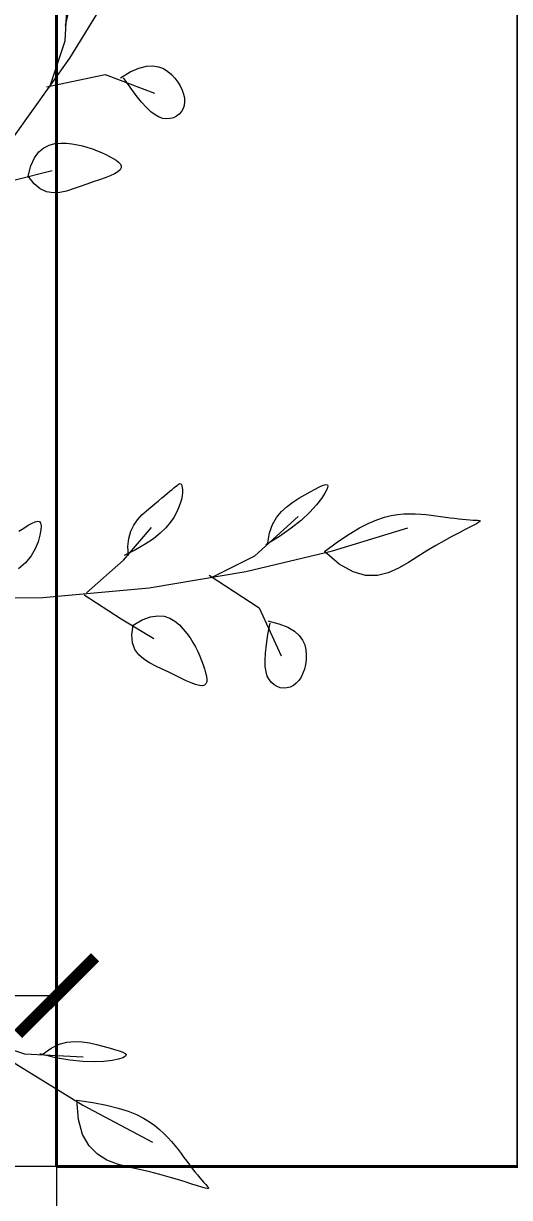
# Model space of a CAD drawing. Header units: centimetres. Extents: x -26724 to 60145, y -23645 to 6771.
# Drawn here: x -19217.2 to -19185.6, y 998.9 to 1075.3 of the extents above; entities that cross this region are included whole.
import ezdxf

# ---------------------------------------------------------------- set-up
doc = ezdxf.new("R2010")
doc.units = ezdxf.units.CM
for name, pattern in [('AUSGEZOGEN', [0]), ('DALEKOVOD_VN', [5, 2.5, -2.5]), ('PUNKT2_S9', [0.35, 0.15, -0.1, 0, -0.1])]:
    doc.linetypes.add(name, pattern=pattern)
doc.layers.add('3.IZGLED 2', color=7, linetype='Continuous', lineweight=9, true_color=0x4a4a4a)
for name, color, linetype, lineweight in [('4.KOTE', 88, 'Continuous', 15), ('Moebel', 252, 'PUNKT2_S9', 13), ('namjestaj', 150, 'Continuous', 5), ('zid', 7, 'Continuous', 40)]:
    doc.layers.add(name, color=color, linetype=linetype, lineweight=lineweight)
doc.styles.get("Standard").update_dxf_attribs({"font": 'calibri.ttf'})
doc.dimstyles.new('ja 1 50', dxfattribs={"dimtxt": 10, "dimasz": 5, "dimexe": 5, "dimexo": 5, "dimgap": 1, "dimtad": 1, "dimdec": 0, "dimtxsty": 'Standard', "dimblk": 'ARCHTICK', "dimcen": 2.5, "dimclrd": 256, "dimclrt": 7, "dimadec": 0, "dimazin": 0, "dimtfac": 1, "dimtdec": 0, "dimtix": 1, "dimtmove": 1, "dimatfit": 3, "dimldrblk": 'ARCHTICK', "dimfxl": 10, "dimfxlon": 1, "dimlwd": 0, "dimlwe": 9, "dimarcsym": 0})

# ---------------------------------------------------------------- blocks, each defined once
blk = doc.blocks.new('ggggt')
at = {"layer": 'Moebel', "color": 91, "linetype": 'AUSGEZOGEN', "lineweight": 18, "transparency": 33554687}
for p, q in [((1601.284, 2024.223, 13.5), (1601.485, 2028.021, 13.5)), ((1601.589, 2023.089, 13.5), (1604.616, 2028.018, 13.5)), ((1601.535, 2026.233, 13.5), (1601.284, 2025.222, 13.5)), ((1600.283, 2021.224, 13.5), (1601.284, 2024.223, 13.5)), ((1597.891, 2017.891, 13.5), (1601.589, 2023.089, 13.5)), ((1600.083, 2021.224, 13.5), (1603.888, 2022.024, 13.5)), ((1603.888, 2022.024, 13.5), (1607.092, 2020.824, 13.5)), ((1604.889, 2021.824, 13.5), (1605.524, 2022.201, 13.5)), ((1605.524, 2022.201, 13.5), (1606.081, 2022.445, 13.5)), ((1606.081, 2022.445, 13.5), (1606.569, 2022.572, 13.5)), ((1606.569, 2022.572, 13.5), (1606.994, 2022.599, 13.5)), ((1606.994, 2022.599, 13.5), (1607.363, 2022.54, 13.5)), ((1607.363, 2022.54, 13.5), (1607.684, 2022.414, 13.5)), ((1607.684, 2022.414, 13.5), (1607.964, 2022.237, 13.5)), ((1607.964, 2022.237, 13.5), (1608.21, 2022.024, 13.5)), ((1608.21, 2022.024, 13.5), (1608.428, 2021.79, 13.5)), ((1605.517, 2021.2, 13.5), (1605.089, 2021.824, 13.5)), ((1605.903, 2020.672, 13.5), (1605.517, 2021.2, 13.5)), ((1608.428, 2021.79, 13.5), (1608.617, 2021.543, 13.5)), ((1608.617, 2021.543, 13.5), (1608.775, 2021.286, 13.5)), ((1608.775, 2021.286, 13.5), (1608.9, 2021.024, 13.5)), ((1606.253, 2020.235, 13.5), (1605.903, 2020.672, 13.5)), ((1608.9, 2021.024, 13.5), (1608.99, 2020.763, 13.5)), ((1608.99, 2020.763, 13.5), (1609.043, 2020.506, 13.5)), ((1609.043, 2020.506, 13.5), (1609.056, 2020.258, 13.5)), ((1606.572, 2019.881, 13.5), (1606.253, 2020.235, 13.5)), ((1606.865, 2019.605, 13.5), (1606.572, 2019.881, 13.5)), ((1608.956, 2019.81, 13.5), (1608.846, 2019.618, 13.5)), ((1609.027, 2020.025, 13.5), (1608.956, 2019.81, 13.5)), ((1609.056, 2020.258, 13.5), (1609.027, 2020.025, 13.5)), ((1607.138, 2019.399, 13.5), (1606.865, 2019.605, 13.5)), ((1607.395, 2019.258, 13.5), (1607.138, 2019.399, 13.5)), ((1607.642, 2019.175, 13.5), (1607.395, 2019.258, 13.5)), ((1607.883, 2019.144, 13.5), (1607.642, 2019.175, 13.5)), ((1608.114, 2019.16, 13.5), (1607.883, 2019.144, 13.5)), ((1608.331, 2019.22, 13.5), (1608.114, 2019.16, 13.5)), ((1608.529, 2019.319, 13.5), (1608.331, 2019.22, 13.5)), ((1608.702, 2019.453, 13.5), (1608.529, 2019.319, 13.5)), ((1608.846, 2019.618, 13.5), (1608.702, 2019.453, 13.5)), ((1599.906, 2017.268, 13.5), (1600.254, 2017.441, 13.5)), ((1600.254, 2017.441, 13.5), (1600.62, 2017.535, 13.5)), ((1600.62, 2017.535, 13.5), (1600.995, 2017.569, 13.5)), ((1600.995, 2017.569, 13.5), (1601.368, 2017.559, 13.5)), ((1601.368, 2017.559, 13.5), (1601.731, 2017.522, 13.5)), ((1601.731, 2017.522, 13.5), (1602.084, 2017.463, 13.5)), ((1602.084, 2017.463, 13.5), (1602.424, 2017.386, 13.5)), ((1602.424, 2017.386, 13.5), (1602.751, 2017.293, 13.5)), ((1599.063, 2016.095, 13.5), (1599.3, 2016.613, 13.5)), ((1599.3, 2016.613, 13.5), (1599.585, 2016.998, 13.5)), ((1599.585, 2016.998, 13.5), (1599.906, 2017.268, 13.5)), ((1602.751, 2017.293, 13.5), (1603.065, 2017.187, 13.5)), ((1603.065, 2017.187, 13.5), (1603.365, 2017.072, 13.5)), ((1603.365, 2017.072, 13.5), (1603.65, 2016.951, 13.5)), ((1603.65, 2016.951, 13.5), (1603.921, 2016.826, 13.5)), ((1603.921, 2016.826, 13.5), (1604.175, 2016.701, 13.5)), ((1604.175, 2016.701, 13.5), (1604.405, 2016.576, 13.5)), ((1604.405, 2016.576, 13.5), (1604.604, 2016.451, 13.5)), ((1598.881, 2015.427, 13.5), (1599.063, 2016.095, 13.5)), ((1604.604, 2016.451, 13.5), (1604.764, 2016.327, 13.5)), ((1604.855, 2015.827, 13.5), (1604.705, 2015.702, 13.5)), ((1604.764, 2016.327, 13.5), (1604.877, 2016.202, 13.5)), ((1604.93, 2015.952, 13.5), (1604.855, 2015.827, 13.5)), ((1604.877, 2016.202, 13.5), (1604.935, 2016.077, 13.5)), ((1604.935, 2016.077, 13.5), (1604.93, 2015.952, 13.5)), ((1598.046, 2015.177, 13.5), (1600.449, 2015.776, 13.5)), ((1599.266, 2014.921, 13.5), (1598.881, 2015.427, 13.5)), ((1598.881, 2015.427, 13.5), (1598.881, 2015.427, 13.5)), ((1603.11, 2015.042, 13.5), (1602.687, 2014.896, 13.5)), ((1603.51, 2015.182, 13.5), (1603.11, 2015.042, 13.5)), ((1603.879, 2015.317, 13.5), (1603.51, 2015.182, 13.5)), ((1604.208, 2015.448, 13.5), (1603.879, 2015.317, 13.5)), ((1604.486, 2015.576, 13.5), (1604.208, 2015.448, 13.5)), ((1604.705, 2015.702, 13.5), (1604.486, 2015.576, 13.5)), ((1599.666, 2014.587, 13.5), (1599.266, 2014.921, 13.5)), ((1600.08, 2014.398, 13.5), (1599.666, 2014.587, 13.5)), ((1600.504, 2014.33, 13.5), (1600.08, 2014.398, 13.5)), ((1600.936, 2014.355, 13.5), (1600.504, 2014.33, 13.5)), ((1601.374, 2014.45, 13.5), (1600.936, 2014.355, 13.5)), ((1601.813, 2014.588, 13.5), (1601.374, 2014.45, 13.5)), ((1602.252, 2014.744, 13.5), (1601.813, 2014.588, 13.5)), ((1602.687, 2014.896, 13.5), (1602.252, 2014.744, 13.5)), ((1608.36, 1995.125, 13.5), (1608.467, 1995.216, 13.5)), ((1608.467, 1995.216, 13.5), (1608.56, 1995.292, 13.5)), ((1608.56, 1995.292, 13.5), (1608.64, 1995.352, 13.5)), ((1608.64, 1995.352, 13.5), (1608.707, 1995.39, 13.5)), ((1608.707, 1995.39, 13.5), (1608.764, 1995.403, 13.5)), ((1608.764, 1995.403, 13.5), (1608.81, 1995.389, 13.5)), ((1608.81, 1995.389, 13.5), (1608.848, 1995.345, 13.5)), ((1608.848, 1995.345, 13.5), (1608.878, 1995.266, 13.5)), ((1608.878, 1995.266, 13.5), (1608.901, 1995.15, 13.5)), ((1617.551, 1995.053, 13.5), (1617.831, 1995.199, 13.5)), ((1617.831, 1995.199, 13.5), (1618.061, 1995.301, 13.5)), ((1618.061, 1995.301, 13.5), (1618.233, 1995.348, 13.5)), ((1618.233, 1995.348, 13.5), (1618.339, 1995.33, 13.5)), ((1618.371, 1995.236, 13.5), (1618.322, 1995.057, 13.5)), ((1618.339, 1995.33, 13.5), (1618.371, 1995.236, 13.5)), ((1607.352, 1994.293, 13.5), (1607.569, 1994.472, 13.5)), ((1607.569, 1994.472, 13.5), (1607.765, 1994.633, 13.5)), ((1607.765, 1994.633, 13.5), (1607.94, 1994.777, 13.5)), ((1607.94, 1994.777, 13.5), (1608.097, 1994.906, 13.5)), ((1608.097, 1994.906, 13.5), (1608.237, 1995.022, 13.5)), ((1608.237, 1995.022, 13.5), (1608.36, 1995.125, 13.5)), ((1608.888, 1994.605, 13.5), (1608.842, 1994.367, 13.5)), ((1608.91, 1994.817, 13.5), (1608.888, 1994.605, 13.5)), ((1608.901, 1995.15, 13.5), (1608.913, 1995, 13.5)), ((1608.913, 1995, 13.5), (1608.91, 1994.817, 13.5)), ((1616.099, 1994.204, 13.5), (1616.49, 1994.449, 13.5)), ((1616.49, 1994.449, 13.5), (1616.872, 1994.669, 13.5)), ((1616.872, 1994.669, 13.5), (1617.229, 1994.873, 13.5)), ((1617.229, 1994.873, 13.5), (1617.551, 1995.053, 13.5)), ((1617.952, 1994.434, 13.5), (1617.621, 1994.014, 13.5)), ((1618.184, 1994.786, 13.5), (1617.952, 1994.434, 13.5)), ((1618.322, 1995.057, 13.5), (1618.184, 1994.786, 13.5)), ((1606.568, 1993.634, 13.5), (1606.852, 1993.876, 13.5)), ((1606.852, 1993.876, 13.5), (1607.113, 1994.095, 13.5)), ((1607.113, 1994.095, 13.5), (1607.352, 1994.293, 13.5)), ((1608.666, 1993.822, 13.5), (1608.526, 1993.521, 13.5)), ((1608.77, 1994.105, 13.5), (1608.666, 1993.822, 13.5)), ((1608.842, 1994.367, 13.5), (1608.77, 1994.105, 13.5)), ((1615.352, 1993.592, 13.5), (1615.714, 1993.922, 13.5)), ((1615.714, 1993.922, 13.5), (1616.099, 1994.204, 13.5)), ((1617.621, 1994.014, 13.5), (1617.187, 1993.542, 13.5)), ((1599.134, 1992.832, 13.5), (1599.338, 1992.923, 13.5)), ((1599.338, 1992.923, 13.5), (1599.499, 1992.96, 13.5)), ((1599.499, 1992.96, 13.5), (1599.616, 1992.934, 13.5)), ((1599.616, 1992.934, 13.5), (1599.691, 1992.836, 13.5)), ((1605.753, 1992.704, 13.5), (1606.001, 1993.055, 13.5)), ((1606.001, 1993.055, 13.5), (1606.279, 1993.363, 13.5)), ((1606.279, 1993.363, 13.5), (1606.568, 1993.634, 13.5)), ((1608.346, 1993.204, 13.5), (1608.115, 1992.874, 13.5)), ((1608.526, 1993.521, 13.5), (1608.346, 1993.204, 13.5)), ((1613.621, 1990.711, 13.5), (1616.449, 1993.255, 13.5)), ((1614.765, 1992.741, 13.5), (1615.03, 1993.202, 13.5)), ((1615.03, 1993.202, 13.5), (1615.352, 1993.592, 13.5)), ((1616.645, 1993.031, 13.5), (1615.991, 1992.498, 13.5)), ((1617.187, 1993.542, 13.5), (1616.645, 1993.031, 13.5)), ((1621.024, 1992.827, 13.5), (1621.56, 1993.054, 13.5)), ((1621.56, 1993.054, 13.5), (1622.046, 1993.215, 13.5)), ((1622.046, 1993.215, 13.5), (1622.492, 1993.323, 13.5)), ((1622.492, 1993.323, 13.5), (1622.909, 1993.391, 13.5)), ((1622.909, 1993.391, 13.5), (1623.307, 1993.431, 13.5)), ((1623.307, 1993.431, 13.5), (1623.689, 1993.448, 13.5)), ((1623.689, 1993.448, 13.5), (1624.056, 1993.446, 13.5)), ((1624.056, 1993.446, 13.5), (1624.41, 1993.428, 13.5)), ((1624.41, 1993.428, 13.5), (1624.751, 1993.398, 13.5)), ((1624.751, 1993.398, 13.5), (1625.081, 1993.359, 13.5)), ((1625.081, 1993.359, 13.5), (1625.402, 1993.316, 13.5)), ((1625.402, 1993.316, 13.5), (1625.715, 1993.271, 13.5)), ((1625.715, 1993.271, 13.5), (1626.021, 1993.227, 13.5)), ((1626.021, 1993.227, 13.5), (1626.318, 1993.187, 13.5)), ((1626.318, 1993.187, 13.5), (1626.604, 1993.15, 13.5)), ((1626.604, 1993.15, 13.5), (1626.877, 1993.116, 13.5)), ((1626.877, 1993.116, 13.5), (1627.134, 1993.087, 13.5)), ((1627.134, 1993.087, 13.5), (1627.374, 1993.064, 13.5)), ((1627.374, 1993.064, 13.5), (1627.593, 1993.045, 13.5)), ((1627.593, 1993.045, 13.5), (1627.791, 1993.033, 13.5)), ((1627.791, 1993.033, 13.5), (1627.963, 1993.026, 13.5)), ((1627.963, 1993.026, 13.5), (1628.104, 1993.021, 13.5)), ((1628.218, 1992.91, 13.5), (1628.1, 1992.833, 13.5)), ((1628.104, 1993.021, 13.5), (1628.207, 1993.012, 13.5)), ((1628.207, 1993.012, 13.5), (1628.265, 1992.994, 13.5)), ((1628.271, 1992.962, 13.5), (1628.218, 1992.91, 13.5)), ((1628.265, 1992.994, 13.5), (1628.271, 1992.962, 13.5)), ((1598.274, 1992.306, 13.5), (1598.6, 1992.516, 13.5)), ((1598.6, 1992.516, 13.5), (1598.888, 1992.693, 13.5)), ((1598.888, 1992.693, 13.5), (1599.134, 1992.832, 13.5)), ((1599.708, 1992.397, 13.5), (1599.649, 1992.045, 13.5)), ((1599.691, 1992.836, 13.5), (1599.721, 1992.66, 13.5)), ((1599.721, 1992.66, 13.5), (1599.708, 1992.397, 13.5)), ((1605.073, 1990.424, 13.5), (1606.911, 1992.544, 13.5)), ((1605.418, 1991.842, 13.5), (1605.553, 1992.302, 13.5)), ((1605.553, 1992.302, 13.5), (1605.753, 1992.704, 13.5)), ((1607.466, 1992.181, 13.5), (1607.027, 1991.822, 13.5)), ((1607.826, 1992.532, 13.5), (1607.466, 1992.181, 13.5)), ((1608.115, 1992.874, 13.5), (1607.826, 1992.532, 13.5)), ((1614.47, 1991.559, 13.5), (1614.572, 1992.197, 13.5)), ((1614.572, 1992.197, 13.5), (1614.765, 1992.741, 13.5)), ((1615.991, 1992.498, 13.5), (1615.221, 1991.955, 13.5)), ((1618.661, 1991.039, 13.5), (1623.577, 1992.526, 13.5)), ((1618.999, 1991.615, 13.5), (1619.754, 1992.12, 13.5)), ((1619.754, 1992.12, 13.5), (1620.425, 1992.52, 13.5)), ((1620.425, 1992.52, 13.5), (1621.024, 1992.827, 13.5)), ((1626.898, 1992.2, 13.5), (1626.44, 1991.957, 13.5)), ((1627.301, 1992.409, 13.5), (1626.898, 1992.2, 13.5)), ((1627.641, 1992.585, 13.5), (1627.301, 1992.409, 13.5)), ((1627.909, 1992.726, 13.5), (1627.641, 1992.585, 13.5)), ((1628.1, 1992.833, 13.5), (1627.909, 1992.726, 13.5)), ((1599.533, 1991.626, 13.5), (1599.347, 1991.169, 13.5)), ((1599.649, 1992.045, 13.5), (1599.533, 1991.626, 13.5)), ((1605.366, 1991.316, 13.5), (1605.418, 1991.842, 13.5)), ((1606.498, 1991.457, 13.5), (1605.87, 1991.088, 13.5)), ((1607.027, 1991.822, 13.5), (1606.498, 1991.457, 13.5)), ((1615.221, 1991.955, 13.5), (1614.328, 1991.418, 13.5)), ((1618.148, 1990.99, 13.5), (1618.999, 1991.615, 13.5)), ((1625.392, 1991.374, 13.5), (1624.817, 1991.035, 13.5)), ((1625.935, 1991.681, 13.5), (1625.392, 1991.374, 13.5)), ((1626.44, 1991.957, 13.5), (1625.935, 1991.681, 13.5)), ((1599.079, 1990.703, 13.5), (1598.716, 1990.255, 13.5)), ((1599.347, 1991.169, 13.5), (1599.079, 1990.703, 13.5)), ((1605.87, 1991.088, 13.5), (1605.133, 1990.718, 13.5)), ((1605.416, 1990.718, 13.5), (1605.366, 1991.316, 13.5)), ((1610.793, 1989.298, 13.5), (1613.621, 1990.711, 13.5)), ((1613.035, 1989.694, 13.5), (1618.661, 1991.039, 13.5)), ((1619.116, 1990.162, 13.5), (1618.148, 1990.99, 13.5)), ((1618.148, 1990.99, 13.5), (1618.148, 1990.99, 13.5)), ((1624.22, 1990.666, 13.5), (1623.606, 1990.276, 13.5)), ((1624.817, 1991.035, 13.5), (1624.22, 1990.666, 13.5)), ((1598.716, 1990.255, 13.5), (1598.245, 1989.855, 13.5)), ((1602.67, 1988.304, 13.5), (1605.073, 1990.424, 13.5)), ((1620.005, 1989.66, 13.5), (1619.116, 1990.162, 13.5)), ((1622.969, 1989.906, 13.5), (1622.299, 1989.609, 13.5)), ((1623.606, 1990.276, 13.5), (1622.969, 1989.906, 13.5)), ((1606.745, 1988.633, 13.5), (1613.035, 1989.694, 13.5)), ((1610.652, 1989.44, 13.5), (1613.907, 1987.315, 13.5)), ((1620.826, 1989.435, 13.5), (1620.005, 1989.66, 13.5)), ((1621.588, 1989.435, 13.5), (1620.826, 1989.435, 13.5)), ((1622.299, 1989.609, 13.5), (1621.588, 1989.435, 13.5)), ((1599.839, 1988, 13.5), (1606.745, 1988.633, 13.5)), ((1592.364, 1987.935, 13.5), (1599.839, 1988, 13.5)), ((1602.529, 1988.162, 13.5), (1604.935, 1986.604, 13.5)), ((1606.838, 1986.733, 13.5), (1607.311, 1986.804, 13.5)), ((1607.311, 1986.804, 13.5), (1607.729, 1986.768, 13.5)), ((1607.729, 1986.768, 13.5), (1608.097, 1986.644, 13.5)), ((1613.907, 1987.315, 13.5), (1615.325, 1984.201, 13.5)), ((1604.935, 1986.604, 13.5), (1607.058, 1985.329, 13.5)), ((1605.617, 1985.561, 13.5), (1605.703, 1986.19, 13.5)), ((1605.703, 1986.19, 13.5), (1606.304, 1986.535, 13.5)), ((1605.703, 1986.19, 13.5), (1605.703, 1986.19, 13.5)), ((1606.304, 1986.535, 13.5), (1606.838, 1986.733, 13.5)), ((1608.097, 1986.644, 13.5), (1608.423, 1986.452, 13.5)), ((1608.423, 1986.452, 13.5), (1608.712, 1986.211, 13.5)), ((1608.712, 1986.211, 13.5), (1608.969, 1985.94, 13.5)), ((1614.474, 1986.466, 13.5), (1615.19, 1986.284, 13.5)), ((1614.477, 1985.58, 13.5), (1614.616, 1986.324, 13.5)), ((1615.19, 1986.284, 13.5), (1615.757, 1986.062, 13.5)), ((1615.757, 1986.062, 13.5), (1616.191, 1985.807, 13.5)), ((1605.664, 1985.041, 13.5), (1605.617, 1985.561, 13.5)), ((1608.969, 1985.94, 13.5), (1609.2, 1985.657, 13.5)), ((1609.2, 1985.657, 13.5), (1609.407, 1985.366, 13.5)), ((1609.407, 1985.366, 13.5), (1609.593, 1985.071, 13.5)), ((1614.377, 1984.934, 13.5), (1614.477, 1985.58, 13.5)), ((1616.191, 1985.807, 13.5), (1616.51, 1985.525, 13.5)), ((1616.51, 1985.525, 13.5), (1616.73, 1985.223, 13.5)), ((1605.823, 1984.615, 13.5), (1605.664, 1985.041, 13.5)), ((1606.074, 1984.267, 13.5), (1605.823, 1984.615, 13.5)), ((1609.593, 1985.071, 13.5), (1609.758, 1984.774, 13.5)), ((1609.758, 1984.774, 13.5), (1609.905, 1984.477, 13.5)), ((1609.905, 1984.477, 13.5), (1610.036, 1984.183, 13.5)), ((1614.315, 1984.377, 13.5), (1614.377, 1984.934, 13.5)), ((1616.73, 1985.223, 13.5), (1616.868, 1984.907, 13.5)), ((1616.868, 1984.907, 13.5), (1616.94, 1984.583, 13.5)), ((1616.94, 1984.583, 13.5), (1616.963, 1984.259, 13.5)), ((1606.398, 1983.98, 13.5), (1606.074, 1984.267, 13.5)), ((1606.774, 1983.737, 13.5), (1606.398, 1983.98, 13.5)), ((1607.183, 1983.524, 13.5), (1606.774, 1983.737, 13.5)), ((1610.036, 1984.183, 13.5), (1610.152, 1983.896, 13.5)), ((1610.152, 1983.896, 13.5), (1610.256, 1983.616, 13.5)), ((1614.29, 1983.902, 13.5), (1614.315, 1984.377, 13.5)), ((1614.302, 1983.499, 13.5), (1614.29, 1983.902, 13.5)), ((1616.952, 1983.94, 13.5), (1616.911, 1983.631, 13.5)), ((1616.963, 1984.259, 13.5), (1616.952, 1983.94, 13.5)), ((1607.603, 1983.324, 13.5), (1607.183, 1983.524, 13.5)), ((1608.019, 1983.124, 13.5), (1607.603, 1983.324, 13.5)), ((1608.42, 1982.928, 13.5), (1608.019, 1983.124, 13.5)), ((1610.256, 1983.616, 13.5), (1610.347, 1983.349, 13.5)), ((1610.347, 1983.349, 13.5), (1610.421, 1983.097, 13.5)), ((1610.421, 1983.097, 13.5), (1610.474, 1982.868, 13.5)), ((1614.35, 1983.161, 13.5), (1614.302, 1983.499, 13.5)), ((1614.432, 1982.879, 13.5), (1614.35, 1983.161, 13.5)), ((1616.745, 1983.064, 13.5), (1616.624, 1982.815, 13.5)), ((1616.841, 1983.338, 13.5), (1616.745, 1983.064, 13.5)), ((1616.911, 1983.631, 13.5), (1616.841, 1983.338, 13.5)), ((1608.802, 1982.744, 13.5), (1608.42, 1982.928, 13.5)), ((1609.159, 1982.578, 13.5), (1608.802, 1982.744, 13.5)), ((1609.484, 1982.439, 13.5), (1609.159, 1982.578, 13.5)), ((1609.771, 1982.332, 13.5), (1609.484, 1982.439, 13.5)), ((1610.015, 1982.267, 13.5), (1609.771, 1982.332, 13.5)), ((1610.21, 1982.249, 13.5), (1610.015, 1982.267, 13.5)), ((1610.351, 1982.284, 13.5), (1610.21, 1982.249, 13.5)), ((1610.443, 1982.369, 13.5), (1610.351, 1982.284, 13.5)), ((1610.49, 1982.499, 13.5), (1610.443, 1982.369, 13.5)), ((1610.474, 1982.868, 13.5), (1610.498, 1982.667, 13.5)), ((1610.498, 1982.667, 13.5), (1610.49, 1982.499, 13.5)), ((1614.548, 1982.646, 13.5), (1614.432, 1982.879, 13.5)), ((1614.696, 1982.454, 13.5), (1614.548, 1982.646, 13.5)), ((1614.871, 1982.302, 13.5), (1614.696, 1982.454, 13.5)), ((1615.067, 1982.19, 13.5), (1614.871, 1982.302, 13.5)), ((1615.276, 1982.121, 13.5), (1615.067, 1982.19, 13.5)), ((1616.128, 1982.267, 13.5), (1615.926, 1982.166, 13.5)), ((1616.313, 1982.412, 13.5), (1616.128, 1982.267, 13.5)), ((1616.479, 1982.597, 13.5), (1616.313, 1982.412, 13.5)), ((1616.624, 1982.815, 13.5), (1616.479, 1982.597, 13.5)), ((1615.494, 1982.093, 13.5), (1615.276, 1982.121, 13.5)), ((1615.712, 1982.108, 13.5), (1615.494, 1982.093, 13.5)), ((1615.926, 1982.166, 13.5), (1615.712, 1982.108, 13.5)), ((1595.65, 1959.292, 13.5), (1598.649, 1958.291, 13.5)), ((1599.848, 1958.291, 13.5), (1600.372, 1958.669, 13.5)), ((1600.372, 1958.669, 13.5), (1600.893, 1958.918, 13.5)), ((1600.893, 1958.918, 13.5), (1601.406, 1959.056, 13.5)), ((1601.406, 1959.056, 13.5), (1601.91, 1959.104, 13.5)), ((1601.91, 1959.104, 13.5), (1602.399, 1959.082, 13.5)), ((1602.399, 1959.082, 13.5), (1602.87, 1959.009, 13.5)), ((1602.87, 1959.009, 13.5), (1603.32, 1958.905, 13.5)), ((1603.32, 1958.905, 13.5), (1603.746, 1958.791, 13.5)), ((1603.746, 1958.791, 13.5), (1604.142, 1958.683, 13.5)), ((1604.142, 1958.683, 13.5), (1604.497, 1958.582, 13.5)), ((1604.497, 1958.582, 13.5), (1604.799, 1958.488, 13.5)), ((1597.514, 1957.986, 13.5), (1602.444, 1954.959, 13.5)), ((1598.649, 1958.291, 13.5), (1602.447, 1958.09, 13.5)), ((1600.659, 1958.04, 13.5), (1599.648, 1958.291, 13.5)), ((1601.588, 1957.878, 13.5), (1600.659, 1958.04, 13.5)), ((1602.428, 1957.793, 13.5), (1601.588, 1957.878, 13.5)), ((1603.171, 1957.771, 13.5), (1602.428, 1957.793, 13.5)), ((1603.812, 1957.798, 13.5), (1603.171, 1957.771, 13.5)), ((1604.343, 1957.861, 13.5), (1603.812, 1957.798, 13.5)), ((1604.756, 1957.946, 13.5), (1604.343, 1957.861, 13.5)), ((1605.046, 1958.04, 13.5), (1604.756, 1957.946, 13.5)), ((1604.799, 1958.488, 13.5), (1605.033, 1958.397, 13.5)), ((1605.033, 1958.397, 13.5), (1605.188, 1958.309, 13.5)), ((1605.207, 1958.132, 13.5), (1605.046, 1958.04, 13.5)), ((1605.188, 1958.309, 13.5), (1605.25, 1958.221, 13.5)), ((1605.25, 1958.221, 13.5), (1605.207, 1958.132, 13.5)), ((1602.047, 1955.287, 13.5), (1603.09, 1955.128, 13.5)), ((1602.145, 1954.017, 13.5), (1602.047, 1955.287, 13.5)), ((1602.047, 1955.287, 13.5), (1602.047, 1955.287, 13.5)), ((1602.444, 1954.959, 13.5), (1606.972, 1952.534, 13.5)), ((1603.09, 1955.128, 13.5), (1603.981, 1954.951, 13.5)), ((1603.981, 1954.951, 13.5), (1604.739, 1954.759, 13.5)), ((1604.739, 1954.759, 13.5), (1605.379, 1954.553, 13.5)), ((1602.42, 1953.034, 13.5), (1602.145, 1954.017, 13.5)), ((1605.379, 1954.553, 13.5), (1605.919, 1954.334, 13.5)), ((1605.919, 1954.334, 13.5), (1606.376, 1954.104, 13.5)), ((1606.376, 1954.104, 13.5), (1606.768, 1953.865, 13.5)), ((1606.768, 1953.865, 13.5), (1607.111, 1953.618, 13.5)), ((1607.111, 1953.618, 13.5), (1607.421, 1953.365, 13.5)), ((1607.421, 1953.365, 13.5), (1607.703, 1953.107, 13.5)), ((1602.841, 1952.294, 13.5), (1602.42, 1953.034, 13.5)), ((1607.703, 1953.107, 13.5), (1607.961, 1952.846, 13.5)), ((1607.961, 1952.846, 13.5), (1608.198, 1952.584, 13.5)), ((1608.198, 1952.584, 13.5), (1608.418, 1952.321, 13.5)), ((1603.38, 1951.755, 13.5), (1602.841, 1952.294, 13.5)), ((1604.006, 1951.376, 13.5), (1603.38, 1951.755, 13.5)), ((1608.418, 1952.321, 13.5), (1608.625, 1952.06, 13.5)), ((1608.625, 1952.06, 13.5), (1608.821, 1951.802, 13.5)), ((1608.821, 1951.802, 13.5), (1609.01, 1951.549, 13.5)), ((1604.689, 1951.112, 13.5), (1604.006, 1951.376, 13.5)), ((1605.401, 1950.923, 13.5), (1604.689, 1951.112, 13.5)), ((1606.112, 1950.765, 13.5), (1605.401, 1950.923, 13.5)), ((1609.01, 1951.549, 13.5), (1609.196, 1951.302, 13.5)), ((1609.196, 1951.302, 13.5), (1609.377, 1951.063, 13.5)), ((1609.377, 1951.063, 13.5), (1609.553, 1950.835, 13.5)), ((1606.795, 1950.604, 13.5), (1606.112, 1950.765, 13.5)), ((1607.44, 1950.437, 13.5), (1606.795, 1950.604, 13.5)), ((1608.042, 1950.27, 13.5), (1607.44, 1950.437, 13.5)), ((1608.594, 1950.108, 13.5), (1608.042, 1950.27, 13.5)), ((1609.089, 1949.956, 13.5), (1608.594, 1950.108, 13.5)), ((1609.553, 1950.835, 13.5), (1609.722, 1950.619, 13.5)), ((1609.722, 1950.619, 13.5), (1609.884, 1950.416, 13.5)), ((1609.884, 1950.416, 13.5), (1610.036, 1950.23, 13.5)), ((1610.036, 1950.23, 13.5), (1610.179, 1950.062, 13.5)), ((1609.523, 1949.819, 13.5), (1609.089, 1949.956, 13.5)), ((1609.887, 1949.703, 13.5), (1609.523, 1949.819, 13.5)), ((1610.176, 1949.613, 13.5), (1609.887, 1949.703, 13.5)), ((1610.387, 1949.554, 13.5), (1610.176, 1949.613, 13.5)), ((1610.179, 1950.062, 13.5), (1610.31, 1949.914, 13.5)), ((1610.31, 1949.914, 13.5), (1610.427, 1949.787, 13.5)), ((1610.525, 1949.524, 13.5), (1610.387, 1949.554, 13.5)), ((1610.427, 1949.787, 13.5), (1610.523, 1949.684, 13.5)), ((1610.523, 1949.684, 13.5), (1610.59, 1949.604, 13.5)), ((1610.599, 1949.523, 13.5), (1610.525, 1949.524, 13.5)), ((1610.59, 1949.604, 13.5), (1610.618, 1949.551, 13.5)), ((1610.618, 1949.551, 13.5), (1610.599, 1949.523, 13.5))]:
    blk.add_line(p, q, dxfattribs=at)
blk = doc.blocks.new('_ArchTick')
at = {"color": 0, "linetype": 'ByBlock', "const_width": 0.15}
blk.add_lwpolyline([(-0.5, -0.5), (0.5, 0.5)], dxfattribs=at)
blk = doc.blocks.new('*D1667')
at = {"layer": '4.KOTE', "color": 0, "lineweight": 9, "transparency": 16777216}
for p, q in [((-19295.073, 2201.177), (-19295.073, 2187.862)), ((-19200.073, 2182.862), (-19200.073, 2197.862))]:
    blk.add_line(p, q, dxfattribs=at)
at = {"layer": '4.KOTE', "lineweight": 0, "transparency": 16777216}
blk.add_line((-19200.073, 2192.862), (-19295.073, 2192.862), dxfattribs=at)
at = {"layer": 'Defpoints', "color": 0, "transparency": 16777216}
for p in [(-19295.073, 2213.889, 13.5), (-19295.073, 2192.862), (-19200.073, 0, 13.5)]:
    blk.add_point(p, dxfattribs=at)
at = {"layer": '4.KOTE', "lineweight": 0, "transparency": 16777216, "xscale": 5, "yscale": 5, "zscale": 5, "rotation": 180}
blk.add_blockref('_ArchTick', (-19295.073, 2192.862), dxfattribs=at)
at = {"layer": '4.KOTE', "lineweight": 0, "transparency": 16777216, "xscale": 5, "yscale": 5, "zscale": 5}
blk.add_blockref('_ArchTick', (-19200.073, 2192.862), dxfattribs=at)
at = {"layer": '4.KOTE', "color": 7, "transparency": 16777216, "insert": (-19247.573, 2198.985), "char_height": 10, "attachment_point": 5}
blk.add_mtext('95', dxfattribs=at)
blk = doc.blocks.new('*D1725')
at = {"layer": '4.KOTE', "color": 0, "lineweight": 9, "transparency": 16777216}
for p, q in [((-19374.983, 1011.77), (-19374.983, 1017.007)), ((-19215.073, 1002.238), (-19215.073, 1017.007))]:
    blk.add_line(p, q, dxfattribs=at)
at = {"layer": '4.KOTE', "lineweight": 0, "transparency": 16777216}
blk.add_line((-19374.983, 1012.007), (-19215.073, 1012.007), dxfattribs=at)
at = {"layer": 'Defpoints', "color": 0, "transparency": 16777216}
for p in [(-19215.073, 1012.007), (-19374.983, 996.889, 54), (-19215.073, 940.889, 13.5)]:
    blk.add_point(p, dxfattribs=at)
at = {"layer": '4.KOTE', "lineweight": 0, "transparency": 16777216, "xscale": 5, "yscale": 5, "zscale": 5, "rotation": 180}
blk.add_blockref('_ArchTick', (-19374.983, 1012.007), dxfattribs=at)
at = {"layer": '4.KOTE', "lineweight": 0, "transparency": 16777216, "xscale": 5, "yscale": 5, "zscale": 5}
blk.add_blockref('_ArchTick', (-19215.073, 1012.007), dxfattribs=at)
at = {"layer": '4.KOTE', "color": 7, "transparency": 16777216, "insert": (-19295.028, 1018.13), "char_height": 10, "attachment_point": 5}
blk.add_mtext('160', dxfattribs=at)

msp = doc.modelspace()

# ---------------------------------------------------------------- linework, layer by layer
at = {"layer": '3.IZGLED 2', "color": 32, "linetype": 'DALEKOVOD_VN', "ltscale": 20, "true_color": 0xcd6928}
msp.add_line((-19215.073, 1000.889, 13.5), (-19310.073, 1000.889, 13.5), dxfattribs=at)
at = {"layer": 'namjestaj'}
msp.add_line((-19215.073, 1000.889, 13.5), (-19215.073, 940.889, 13.5), dxfattribs=at)
at = {"layer": 'zid', "color": 32, "ltscale": 12, "true_color": 0xcd6928, "elevation": 13.5}
msp.add_lwpolyline([(-19215.073, 1080.889), (-19185.073, 1080.889), (-19185.073, 1000.889), (-19215.074, 1000.889)], close=True, dxfattribs=at)

# ---------------------------------------------------------------- block references
msp.add_blockref('ggggt', (-20815.803, -950.076, 13.5))

# ---------------------------------------------------------------- dimensions: what is measured, and where the dimension line sits
at = {"layer": '4.KOTE'}
for base, p1, p2, picture, middle in [((-19295.073, 2192.862), (-19200.073, 0, 13.5), (-19295.073, 2213.889, 13.5), '*D1667', (-19247.573, 2198.985)), ((-19215.073, 1012.007), (-19374.983, 996.889, 54), (-19215.073, 940.889, 13.5), '*D1725', (-19295.028, 1018.13))]:
    dim = msp.add_linear_dim(base=base, p1=p1, p2=p2, dimstyle='ja 1 50', dxfattribs=at)
    dim.commit()
    dim.dimension.update_dxf_attribs({"geometry": picture, "text_midpoint": middle})

doc.saveas('drawing.dxf')
